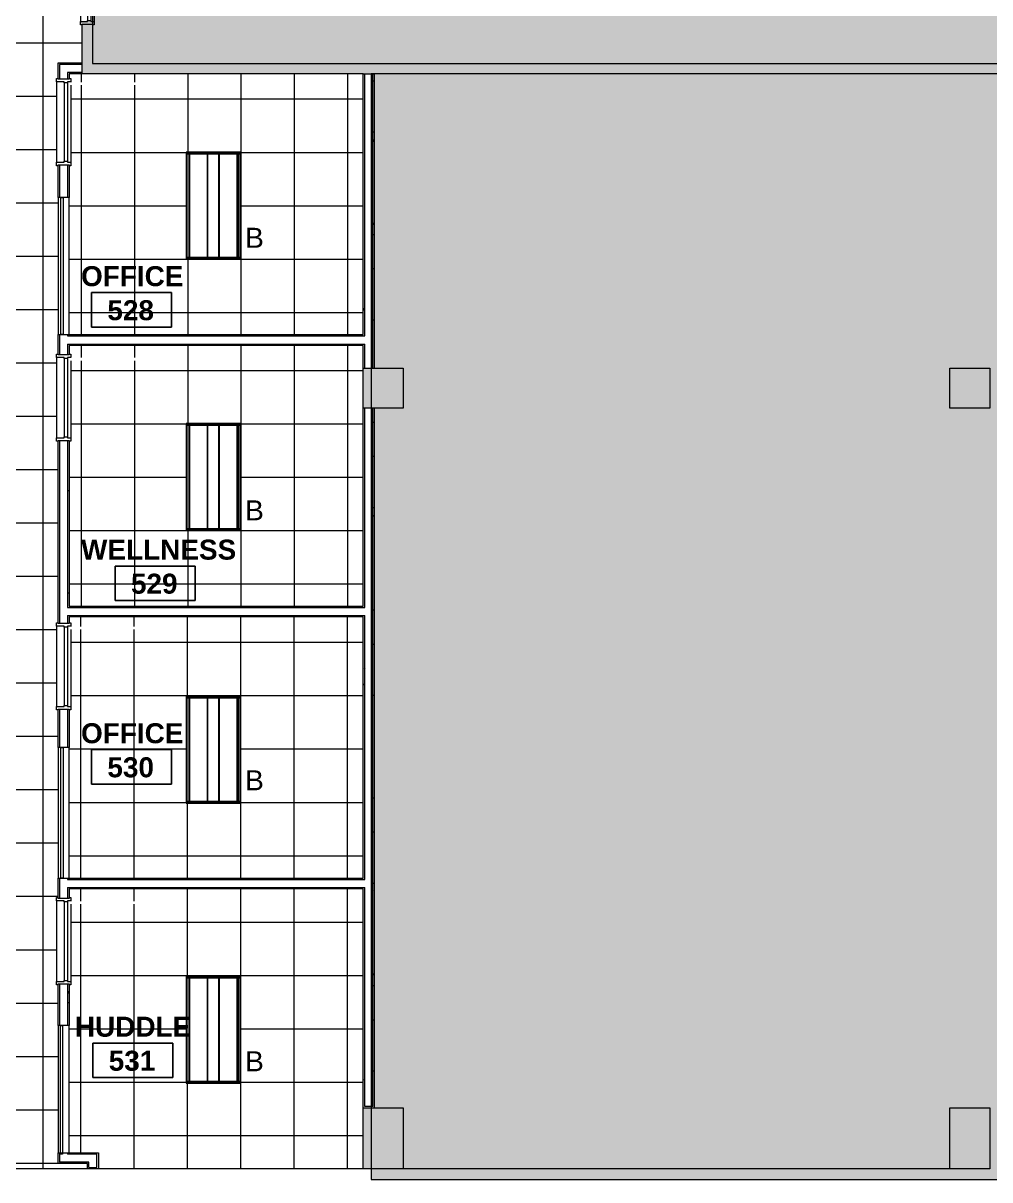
# Model space of a CAD drawing. Header units: inches. Extents: x -1199 to 741, y -709 to 788.
# Drawn here: x -426 to 9, y -356 to 164 of the extents above; entities that cross this region are included whole.
import ezdxf

# ---------------------------------------------------------------- set-up
doc = ezdxf.new("R2010")
doc.units = ezdxf.units.IN
doc.header["$MEASUREMENT"] = 0
for name, color, linetype, lineweight in [('A-AREA-IDEN', 2, 'Continuous', 9), ('A-CLNG', 13, 'Continuous', 13), ('A-CLNG-PATT', 13, 'Continuous', 13), ('A-DETL-GENF', 92, 'Continuous', 9), ('A-DETL-THIN', 151, 'Continuous', 9), ('A-DOOR', 31, 'Continuous', 13), ('A-GLAZ-CURT', 52, 'Continuous', 9), ('A-WALL', 113, 'Continuous', 13), ('A-WALL-PATT', 111, 'Continuous', 13), ('E-LITE-EQPM', 33, 'Continuous', 9), ('E-LITE-EQPM-IDEN', 33, 'Continuous', 9), ('I-WALL', 2, 'Continuous', 9), ('S-COLS', 52, 'Continuous', 13)]:
    doc.layers.add(name, color=color, linetype=linetype, lineweight=lineweight)
doc.styles.add('Arial_1', font='arial.ttf', dxfattribs={"height": 9})
doc.styles.add('Swis721 Lt BT_B', font='', dxfattribs={"height": 9})
doc.styles.get('Swis721 Lt BT_B').set_extended_font_data('Swis721 Lt BT', bold=True)
pattern_1 = [(0, (0, 0), (30.72, 7.68), [1.267, -21.773, 1.267, -21.773, -122.88]), (0, (0, 0), (30.72, 7.68), [-46.08, 1.267, -44.813, 1.267, -21.773, -53.76]), (0, (0, 0), (30.72, 7.68), [-115.2, 1.267, -14.093, 1.267, -37.133]), (120, (11.52, 3.84), (-22.01108, 22.7643), [1.267, -21.773, 1.267, -21.773, -122.88]), (120, (11.52, 3.84), (-22.01108, 22.7643), [-46.08, 1.267, -44.813, 1.267, -21.773, -53.76]), (120, (11.52, 3.84), (-22.01108, 22.7643), [-115.2, 1.267, -14.093, 1.267, -37.133]), (240, (15.36, 19.2), (-8.70892, -30.4443), [1.267, -21.773, 1.267, -21.773, -122.88]), (240, (15.36, 19.2), (-8.70892, -30.4443), [-46.08, 1.267, -44.813, 1.267, -21.773, -53.76]), (240, (15.36, 19.2), (-8.70892, -30.4443), [-115.2, 1.267, -14.093, 1.267, -37.133])]

# ---------------------------------------------------------------- blocks, each defined once
blk = doc.blocks.new('Door - Single - Solid Door 2-7513186-5TH FLOOR RCP')
at = {"layer": 'A-DOOR'}
h = blk.add_hatch(color=50, dxfattribs=at)
h.paths.add_polyline_path([(20.62, -2.22), (20.24, -2.22), (20.24, 2.4), (20.62, 2.4), (20.62, 3.15), (19.12, 3.15), (19.12, 1.65), (18.62, 1.65), (18.62, 0.15), (19.12, 0.15), (19.12, -2.97), (20.62, -2.97)], flags=0)
h.paths.add_polyline_path([(-10.63, 0.15), (-10.63, 1.65), (-11.13, 1.65), (-11.13, 3.15), (-12.63, 3.15), (-12.63, 2.4), (-12.26, 2.4), (-12.26, -2.22), (-12.63, -2.22), (-12.61, -2.97), (-11.13, -2.97), (-11.13, 0.15)], flags=0)
at = {"layer": 'A-DOOR', "color": 8, "lineweight": 20}
for p, q in [((-12.63, 2.4), (-12.63, 3.15)), ((-12.63, 3.15), (-11.13, 3.15)), ((-11.13, 3.15), (-11.13, 1.65)), ((-11.13, 1.65), (-10.63, 1.65)), ((-10.63, 0.15), (-11.13, 0.15)), ((-11.13, 0.15), (-11.13, -2.97)), ((-10.63, 1.65), (-10.63, 0.15)), ((18.62, 0.15), (18.62, 1.65)), ((18.62, 1.65), (19.12, 1.65)), ((19.12, 0.15), (18.62, 0.15)), ((19.12, 1.65), (19.12, 3.15)), ((19.12, 3.15), (20.62, 3.15)), ((19.12, -2.97), (19.12, 0.15)), ((20.62, 3.15), (20.62, 2.4)), ((-12.63, -2.97), (-12.63, -2.22)), ((-11.13, -2.97), (-12.63, -2.97)), ((20.62, -2.97), (19.12, -2.97)), ((20.62, -2.22), (20.62, -2.97))]:
    blk.add_line(p, q, dxfattribs=at)
at = {"layer": 'A-DOOR', "lineweight": 9}
for p, q in [((-11.13, 3.15), (-11.01, 3.15)), ((-10.63, 1.65), (18.62, 1.65)), ((-10.63, 0.15), (18.62, 0.15)), ((-9.06, 3.15), (19.12, 3.15)), ((-11.13, -2.97), (19.12, -2.97))]:
    blk.add_line(p, q, dxfattribs=at)
blk = doc.blocks.new('Concrete-Rectangular-Column - 18 x 27-7059394-5TH FLOOR RCP')
at = {"layer": 'S-COLS', "lineweight": 9}
blk.add_hatch(color=7, dxfattribs=at).paths.add_polyline_path([(9, -13.75), (9, 13.75), (-9, 13.75), (-9, -13.75)], flags=0)
at = {"layer": 'S-COLS', "color": 8, "lineweight": 20}
for p, q in [((-9, 13.75), (9, 13.75)), ((-9, -13.75), (-9, 13.75)), ((9, 13.75), (9, -13.75)), ((9, -13.75), (-9, -13.75))]:
    blk.add_line(p, q, dxfattribs=at)
blk = doc.blocks.new('Concrete-Rectangular-Column - 18 x 18-7059525-5TH FLOOR RCP')
at = {"layer": 'S-COLS', "lineweight": 9}
blk.add_hatch(color=7, dxfattribs=at).paths.add_polyline_path([(9, -9), (9, 9), (-9, 9), (-9, -9), (8.76, -9)], flags=0)
at = {"layer": 'S-COLS', "color": 8, "lineweight": 20}
for p, q in [((-9, 9), (9, 9)), ((-9, -9), (-9, 9)), ((9, 9), (9, -9)), ((9, -9), (-9, -9))]:
    blk.add_line(p, q, dxfattribs=at)
blk = doc.blocks.new('Door - Single - Solid Door-7611582-5TH FLOOR RCP')
at = {"layer": 'A-DOOR', "lineweight": 9}
for p, q in [((-15.63, 2.53), (-15.63, 3.28)), ((-15.63, 3.28), (-14.13, 3.28)), ((-14.13, 3.28), (-14.01, 3.28)), ((-14.13, 3.28), (-14.13, 1.78)), ((-14.13, 1.78), (-13.63, 1.78)), ((-13.63, 0.28), (-14.13, 0.28)), ((-14.13, 0.28), (-14.13, -3.1)), ((-13.63, 1.78), (21.62, 1.78)), ((-13.63, 1.78), (-13.63, 0.28)), ((-13.63, 0.28), (21.62, 0.28)), ((-12.63, 3.28), (22.12, 3.28)), ((21.62, 0.28), (21.62, 1.78)), ((21.62, 1.78), (22.12, 1.78)), ((22.12, 0.28), (21.62, 0.28)), ((22.12, 1.78), (22.12, 3.28)), ((22.12, 3.28), (23.62, 3.28)), ((22.12, -3.1), (22.12, 0.28)), ((23.62, 3.28), (23.62, 2.53)), ((-15.63, -3.1), (-15.63, -2.35)), ((-14.13, -3.1), (-15.63, -3.1)), ((-14.13, -3.1), (22.12, -3.1)), ((23.62, -3.1), (22.12, -3.1)), ((23.62, -2.35), (23.62, -3.1))]:
    blk.add_line(p, q, dxfattribs=at)
blk = doc.blocks.new('System Panel - Glazed-7612122-5TH FLOOR RCP')
at = {"layer": 'A-GLAZ-CURT', "lineweight": 13}
for p, q in [((-28.96875, 0.75), (-28.96875, 1.75)), ((-28.96875, 1.75), (28.96875, 1.75)), ((28.96875, 0.75), (-28.96875, 0.75)), ((28.96875, 1.75), (28.96875, 0.75))]:
    blk.add_line(p, q, dxfattribs=at)
blk = doc.blocks.new('L-Recessed-Axis-Day-Acrylic - 2 x 4-V3-5TH FLOOR RCP')
at = {"layer": 'E-LITE-EQPM'}
for p, q in [((-23.34, 11.7), (-23.7, 11.7)), ((-23.7, 11.64), (-23.7, 11.7)), ((-23.7, 11.7), (-23.7, 11.64)), ((-23.7, -11.64), (-23.7, 11.64)), ((-23.34, 11.64), (-23.34, 11.7)), ((-23.34, 11.7), (-23.34, 11.64)), ((-23.34, 11.64), (-23.34, -11.64)), ((23.34, 11.28), (-23.34, 11.28)), ((-23.34, 11.19), (-23.34, 11.22)), ((-23.34, 10.99), (-23.34, 11.19)), ((-23.34, 10.97), (-23.34, 10.99)), ((-23.34, 10.66), (23.34, 10.66)), ((23.7, 11.7), (23.34, 11.7)), ((23.34, 11.64), (23.34, 11.7)), ((23.34, 11.7), (23.34, 11.64)), ((23.34, -11.64), (23.34, 11.64)), ((23.34, 11.22), (23.34, 11.19)), ((23.34, 11.19), (23.34, 10.99)), ((23.34, 10.99), (23.34, 10.97)), ((23.7, 11.64), (23.7, 11.7)), ((23.7, 11.7), (23.7, 11.64)), ((23.7, 11.64), (23.7, -11.64)), ((-23.34, 2.76), (23.34, 2.76)), ((-23.34, 2.47), (23.34, 2.47)), ((23.34, 2.44), (-23.34, 2.44)), ((-23.34, -2.44), (23.34, -2.44)), ((-23.34, -2.47), (23.34, -2.47)), ((-23.34, -2.76), (23.34, -2.76)), ((-23.7, -11.64), (-23.7, -11.7)), ((-23.7, -11.7), (-23.7, -11.64)), ((-23.7, -11.7), (-23.34, -11.7)), ((-23.34, -10.66), (23.34, -10.66)), ((-23.34, -10.99), (-23.34, -10.97)), ((-23.34, -11.19), (-23.34, -10.99)), ((-23.34, -11.22), (-23.34, -11.19)), ((-23.34, -11.28), (23.34, -11.28)), ((-23.34, -11.64), (-23.34, -11.7)), ((-23.34, -11.7), (-23.34, -11.64)), ((23.34, -10.97), (23.34, -10.99)), ((23.34, -10.99), (23.34, -11.19)), ((23.34, -11.19), (23.34, -11.22)), ((23.34, -11.64), (23.34, -11.7)), ((23.34, -11.7), (23.34, -11.64)), ((23.34, -11.7), (23.7, -11.7)), ((23.7, -11.64), (23.7, -11.7)), ((23.7, -11.7), (23.7, -11.64))]:
    blk.add_line(p, q, dxfattribs=at)
blk = doc.blocks.new('System Panel - Glazed-7612500-5TH FLOOR RCP')
at = {"layer": 'A-GLAZ-CURT', "lineweight": 13}
for p, q in [((-30.84, 0.75), (-30.84, 1.75)), ((-30.84, 1.75), (30.84, 1.75)), ((30.84, 0.75), (-30.84, 0.75)), ((30.84, 1.75), (30.84, 0.75))]:
    blk.add_line(p, q, dxfattribs=at)
blk = doc.blocks.new('Door - Single - Solid Door-7612119-5TH FLOOR RCP')
at = {"layer": 'A-DOOR', "lineweight": 9}
for p, q in [((-15.63, 2.53), (-15.63, 3.28)), ((-15.63, 3.28), (-14.13, 3.28)), ((-14.13, 3.28), (-14.01, 3.28)), ((-14.13, 3.28), (-14.13, 1.78)), ((-14.13, 1.78), (-13.63, 1.78)), ((-13.63, 0.28), (-14.13, 0.28)), ((-14.13, 0.28), (-14.13, -3.1)), ((-13.63, 1.78), (21.62, 1.78)), ((-13.63, 1.78), (-13.63, 0.28)), ((-13.63, 0.28), (21.62, 0.28)), ((-12.63, 3.28), (22.12, 3.28)), ((21.62, 0.28), (21.62, 1.78)), ((21.62, 1.78), (22.12, 1.78)), ((22.12, 0.28), (21.62, 0.28)), ((22.12, 1.78), (22.12, 3.28)), ((22.12, 3.28), (23.62, 3.28)), ((22.12, -3.1), (22.12, 0.28)), ((23.62, 3.28), (23.62, 2.53)), ((-15.63, -3.1), (-15.63, -2.35)), ((-14.13, -3.1), (-15.63, -3.1)), ((-14.13, -3.1), (22.12, -3.1)), ((23.62, -3.1), (22.12, -3.1)), ((23.62, -2.35), (23.62, -3.1))]:
    blk.add_line(p, q, dxfattribs=at)
blk = doc.blocks.new('System Panel - Glazed-7612503-5TH FLOOR RCP')
at = {"layer": 'A-GLAZ-CURT', "lineweight": 13}
for p, q in [((-29.4, 0.75), (-29.4, 1.75)), ((-29.4, 1.75), (29.4, 1.75)), ((29.4, 0.75), (-29.4, 0.75)), ((29.4, 1.75), (29.4, 0.75))]:
    blk.add_line(p, q, dxfattribs=at)
blk = doc.blocks.new('Room Tag - Room Name and Number-3379422-5TH FLOOR RCP')
at = {"layer": 'A-AREA-IDEN'}
for p, q in [((-0.1881, -0.1636), (-0.1881, -0.0018)), ((-0.1881, -0.0018), (0.1869, -0.0018)), ((0.1869, -0.0018), (-0.1881, -0.0018)), ((-0.1881, -0.0018), (-0.1881, -0.1636)), ((0.1869, -0.0018), (0.1869, -0.1636)), ((0.1869, -0.1636), (0.1869, -0.0018)), ((0.1869, -0.1636), (-0.1881, -0.1636)), ((-0.1881, -0.1636), (0.1869, -0.1636))]:
    blk.add_line(p, q, dxfattribs=at)

msp = doc.modelspace()

# ---------------------------------------------------------------- hatches: boundary and pattern name
at = {"layer": 'A-CLNG-PATT'}
h = msp.add_hatch(dxfattribs=at)
h.set_pattern_fill('FP_18', color=256, style=0, pattern_type=2)
h.set_pattern_definition([(0, (-225.102, 59.34), (0, -24), []), (270, (-225.102, 59.34), (-24, -1e-15), [])])
h.paths.add_polyline_path([(-409.34, -351.25), (-397.13, -351.25), (-397.13, -348.88), (-410.34, -348.88), (-410.34, -268.44), (-411.09, -268.44), (-411.09, -229.19), (-410.34, -229.19), (-410.34, -144.81), (-411.09, -144.81), (-411.09, -105.56), (-410.34, -105.56), (-410.34, -23.94), (-411.09, -23.94), (-411.09, 15.31), (-410.34, 15.31), (-410.34, 100.06), (-411.09, 100.06), (-411.09, 139.31), (-410.34, 139.31), (-410.34, 146.25), (-399.5, 146.25), (-399.5, 163.38), (-400.25, 163.39), (-400.25, 196.62), (-399.5, 196.62), (-399.5, 206), (-645.48, 206), (-645.48, 205.25), (-684.73, 205.25), (-684.73, 206), (-692.85, 206), (-692.85, 364.75), (-687.98, 364.75), (-687.98, 338.69), (-634.29, 338.69), (-634.29, 469.38), (-665.14, 469.38), (-692.85, 441.66), (-696.3, 445.11), (-667.16, 474.25), (-555.98, 474.25), (-555.98, 475), (-516.73, 475), (-516.73, 474.25), (-508.48, 474.25), (-508.48, 475), (-469.23, 475), (-469.23, 474.25), (-318.63, 474.25), (-318.63, 475), (-279.38, 475), (-279.38, 474.25), (-273.1, 474.25), (-273.1, 532.22), (-302, 532.22), (-302, 605.63), (-302.75, 605.63), (-302.75, 644.88), (-302, 644.88), (-302, 708.63), (-302.75, 708.63), (-302.75, 747.88), (-302, 747.88), (-302, 759.25), (-726.38, 759.25), (-808.42, 677.21), (-788.97, 657.76), (-801.7, 645.03), (-821.15, 664.48), (-884.62, 601.01), (-765.28, 481.67), (-837.98, 408.97), (-837.45, 408.44), (-865.2, 380.68), (-865.73, 381.21), (-871.92, 375.03), (-871.39, 374.49), (-899.14, 346.74), (-899.67, 347.27), (-968.93, 278.02), (-952.15, 261.24), (-959.09, 254.3), (-958.56, 253.77), (-986.31, 226.02), (-986.84, 226.55), (-996.12, 217.27), (-997.18, 218.33), (-1050.57, 164.94), (-1025.21, 139.58), (-1005.94, 158.85), (-993.21, 146.12), (-1012.48, 126.85), (-821.21, -64.42), (-801.94, -45.15), (-789.21, -57.88), (-808.48, -77.15), (-534.38, -351.25), (-409.58, -351.25)], flags=0)
h.paths.add_polyline_path([(-444.11, -300.66), (-444.11, -252.66), (-441.11, -252.66), (-441.11, -300.66)], flags=0)
h.paths.add_polyline_path([(-501.08, -293.25), (-501.85, -293.08), (-502.55, -292.73), (-503.13, -292.2), (-503.55, -291.55), (-503.8, -290.8), (-503.84, -290.02), (-503.67, -289.26), (-503.32, -288.56), (-502.8, -287.98), (-502.14, -287.55), (-501.39, -287.31), (-500.61, -287.27), (-499.85, -287.43), (-499.15, -287.78), (-498.57, -288.31), (-498.14, -288.96), (-497.9, -289.71), (-497.86, -290.49), (-498.02, -291.26), (-498.37, -291.96), (-498.9, -292.54), (-499.56, -292.96), (-500.3, -293.21)], flags=0)
h.paths.add_polyline_path([(-573.08, -269.25), (-573.85, -269.08), (-574.55, -268.73), (-575.13, -268.2), (-575.55, -267.55), (-575.8, -266.8), (-575.84, -266.02), (-575.67, -265.26), (-575.32, -264.56), (-574.8, -263.98), (-574.14, -263.55), (-573.39, -263.31), (-572.61, -263.27), (-571.85, -263.43), (-571.15, -263.78), (-570.57, -264.31), (-570.14, -264.96), (-569.9, -265.71), (-569.86, -266.49), (-570.02, -267.26), (-570.37, -267.96), (-570.9, -268.54), (-571.56, -268.96), (-572.3, -269.21)], flags=0)
h.paths.add_polyline_path([(-638.72, -224.76), (-639.96, -223.52), (-571.37, -154.93), (-570.13, -156.17), (-627.28, -213.32)], flags=0)
h.paths.add_polyline_path([(-501.08, -197.25), (-501.85, -197.08), (-502.55, -196.73), (-503.13, -196.2), (-503.55, -195.55), (-503.8, -194.8), (-503.84, -194.02), (-503.67, -193.26), (-503.32, -192.56), (-502.8, -191.98), (-502.14, -191.55), (-501.39, -191.31), (-500.61, -191.27), (-499.85, -191.43), (-499.15, -191.78), (-498.57, -192.31), (-498.14, -192.96), (-497.9, -193.71), (-497.86, -194.49), (-498.02, -195.26), (-498.37, -195.96), (-498.9, -196.54), (-499.56, -196.96), (-500.3, -197.21)], flags=0)
h.paths.add_polyline_path([(-441.11, -180.66), (-444.11, -180.66), (-444.11, -132.66), (-441.11, -132.66), (-441.11, -133.96)], flags=0)
h.paths.add_polyline_path([(-569.71, -155.75), (-570.95, -154.51), (-502.36, -85.92), (-501.12, -87.16), (-562.17, -148.2)], flags=0)
h.paths.add_polyline_path([(-669.08, -149.25), (-669.85, -149.08), (-670.55, -148.73), (-671.13, -148.2), (-671.55, -147.55), (-671.8, -146.8), (-671.84, -146.02), (-671.67, -145.26), (-671.32, -144.56), (-670.8, -143.98), (-670.14, -143.55), (-669.39, -143.31), (-668.61, -143.27), (-667.85, -143.43), (-667.15, -143.78), (-666.57, -144.31), (-666.14, -144.96), (-665.9, -145.71), (-665.88, -146.59), (-666.02, -147.26), (-666.37, -147.96), (-666.9, -148.54), (-667.56, -148.96), (-668.3, -149.21)], flags=0)
h.paths.add_polyline_path([(-744.8, -118.68), (-746.04, -117.44), (-677.45, -48.85), (-676.21, -50.09), (-727.67, -101.54)], flags=0)
h.paths.add_polyline_path([(-597.08, -77.25), (-597.85, -77.08), (-598.55, -76.73), (-599.13, -76.2), (-599.55, -75.55), (-599.8, -74.8), (-599.84, -74.02), (-599.67, -73.26), (-599.32, -72.56), (-598.8, -71.98), (-598.14, -71.55), (-597.39, -71.31), (-596.61, -71.27), (-595.85, -71.43), (-595.15, -71.78), (-594.57, -72.31), (-594.11, -73.05), (-593.9, -73.71), (-593.86, -74.49), (-594.02, -75.26), (-594.37, -75.96), (-594.9, -76.54), (-595.56, -76.96), (-596.3, -77.21)], flags=0)
h.paths.add_polyline_path([(-444.11, -60.66), (-444.11, -12.66), (-441.11, -12.66), (-441.11, -60.66)], flags=0)
h.paths.add_polyline_path([(-675.79, -49.67), (-677.03, -48.43), (-608.44, 20.16), (-607.2, 18.92), (-671.13, -45.01)], flags=0)
h.paths.add_polyline_path([(-765.08, -29.25), (-765.85, -29.08), (-766.55, -28.73), (-767.13, -28.2), (-767.55, -27.55), (-767.8, -26.8), (-767.84, -26.02), (-767.67, -25.26), (-767.32, -24.56), (-766.8, -23.98), (-766.14, -23.55), (-765.39, -23.31), (-764.61, -23.27), (-763.85, -23.43), (-763.15, -23.78), (-762.57, -24.31), (-762.14, -24.96), (-761.9, -25.71), (-761.86, -26.49), (-762.02, -27.26), (-762.37, -27.96), (-762.9, -28.54), (-763.56, -28.96), (-764.3, -29.21)], flags=0)
h.paths.add_polyline_path([(-851.46, -12.01), (-852.7, -10.78), (-784.11, 57.81), (-782.87, 56.58), (-845.94, -6.49)], flags=0)
h.paths.add_polyline_path([(-472.12, -9.47), (-550.99, -9.47), (-550.99, 27.52), (-471.5, 27.52), (-471.5, -9.47)], flags=0)
h.paths.add_polyline_path([(-693.08, 42.75), (-693.85, 42.92), (-694.55, 43.27), (-695.13, 43.8), (-695.55, 44.45), (-695.8, 45.2), (-695.84, 45.98), (-695.67, 46.74), (-695.32, 47.44), (-694.8, 48.02), (-694.14, 48.45), (-693.32, 48.7), (-692.61, 48.73), (-691.85, 48.57), (-691.15, 48.22), (-690.57, 47.69), (-690.14, 47.04), (-689.9, 46.29), (-689.86, 45.51), (-690.02, 44.74), (-690.37, 44.04), (-690.9, 43.46), (-691.56, 43.04), (-692.3, 42.79)], flags=0)
h.paths.add_polyline_path([(-512.12, 46.27), (-512.12, 95.27), (-510.37, 95.27), (-510.37, 46.27)], flags=0)
h.paths.add_polyline_path([(-782.45, 57), (-783.69, 58.23), (-715.1, 126.82), (-713.86, 125.59), (-777.45, 62)], flags=0)
h.paths.add_polyline_path([(-444.11, 59.34), (-444.11, 107.34), (-441.11, 107.34), (-441.11, 59.34)], flags=0)
h.paths.add_polyline_path([(-861.08, 66.75), (-861.85, 66.92), (-862.55, 67.27), (-863.13, 67.8), (-863.55, 68.45), (-863.8, 69.2), (-863.84, 69.98), (-863.67, 70.74), (-863.32, 71.44), (-862.8, 72.02), (-862.14, 72.45), (-861.39, 72.69), (-860.61, 72.73), (-859.85, 72.57), (-859.15, 72.22), (-858.57, 71.69), (-858.14, 71.04), (-857.9, 70.29), (-857.86, 69.51), (-858.02, 68.74), (-858.37, 68.04), (-858.9, 67.46), (-859.56, 67.04), (-860.3, 66.79)], flags=0)
h.paths.add_polyline_path([(-957.53, 94.05), (-958.77, 95.29), (-890.18, 163.88), (-888.94, 162.64), (-953.07, 98.51)], flags=0)
h.paths.add_polyline_path([(-546.74, 111.52), (-550.99, 111.52), (-550.99, 141.27), (-546.12, 141.27), (-546.12, 116.39), (-476.37, 116.39), (-476.37, 141.27), (-471.5, 141.27), (-471.5, 111.52), (-529.62, 111.52)], flags=0)
h.paths.add_polyline_path([(-621.08, 114.75), (-621.85, 114.92), (-622.55, 115.27), (-623.13, 115.8), (-623.55, 116.45), (-623.8, 117.2), (-623.84, 117.98), (-623.67, 118.74), (-623.32, 119.44), (-622.8, 120.02), (-622.14, 120.45), (-621.39, 120.69), (-620.61, 120.73), (-619.85, 120.57), (-619.15, 120.22), (-618.57, 119.69), (-618.14, 119.04), (-617.9, 118.29), (-617.86, 117.51), (-618.02, 116.74), (-618.37, 116.04), (-618.9, 115.46), (-619.56, 115.04), (-620.3, 114.79)], flags=0)
h.paths.add_polyline_path([(-789.08, 138.75), (-789.85, 138.92), (-790.55, 139.27), (-791.13, 139.8), (-791.55, 140.45), (-791.8, 141.2), (-791.84, 141.98), (-791.67, 142.74), (-791.32, 143.44), (-790.8, 144.02), (-790.14, 144.45), (-789.39, 144.69), (-788.61, 144.73), (-787.85, 144.57), (-787.15, 144.22), (-786.57, 143.69), (-786.14, 143.04), (-785.9, 142.29), (-785.86, 141.51), (-786.02, 140.74), (-786.37, 140.04), (-786.9, 139.46), (-787.56, 139.04), (-788.3, 138.79)], flags=0)
h.paths.add_polyline_path([(-888.52, 163.06), (-889.75, 164.3), (-821.17, 232.89), (-819.93, 231.65), (-882.3, 169.28)], flags=0)
h.paths.add_polyline_path([(-632.27, 176.45), (-657.1, 176.45), (-657.1, 179.45), (-609.1, 179.45), (-609.1, 176.45), (-618.14, 176.45)], flags=0)
h.paths.add_polyline_path([(-479.64, 176.45), (-513.1, 176.45), (-513.1, 179.45), (-465.1, 179.45), (-465.1, 176.45)], flags=0)
h.paths.add_polyline_path([(-717.08, 186.75), (-717.85, 186.92), (-718.55, 187.27), (-719.13, 187.8), (-719.55, 188.45), (-719.8, 189.2), (-719.84, 189.98), (-719.67, 190.74), (-719.32, 191.44), (-718.8, 192.02), (-718.14, 192.45), (-717.39, 192.69), (-716.61, 192.73), (-715.85, 192.57), (-715.15, 192.22), (-714.57, 191.69), (-714.14, 191.04), (-713.9, 190.29), (-713.86, 189.51), (-714.02, 188.74), (-714.37, 188.04), (-714.9, 187.46), (-715.56, 187.04), (-716.3, 186.79)], flags=0)
h.paths.add_polyline_path([(-981.08, 186.75), (-981.85, 186.92), (-982.55, 187.27), (-983.13, 187.8), (-983.55, 188.45), (-983.8, 189.2), (-983.84, 189.98), (-983.67, 190.74), (-983.3, 191.46), (-982.8, 192.02), (-982.14, 192.45), (-981.39, 192.69), (-980.61, 192.73), (-979.85, 192.57), (-979.15, 192.22), (-978.57, 191.69), (-978.14, 191.04), (-977.9, 190.29), (-977.86, 189.51), (-978.02, 188.74), (-978.37, 188.04), (-978.9, 187.46), (-979.56, 187.04), (-980.3, 186.79)], flags=0)
h.paths.add_polyline_path([(-933.08, 234.75), (-933.85, 234.92), (-934.55, 235.27), (-935.13, 235.8), (-935.55, 236.45), (-935.8, 237.2), (-935.84, 237.98), (-935.66, 238.77), (-935.32, 239.44), (-934.8, 240.02), (-934.14, 240.45), (-933.39, 240.69), (-932.61, 240.73), (-931.85, 240.57), (-931.15, 240.22), (-930.57, 239.69), (-930.14, 239.04), (-929.9, 238.29), (-929.89, 237.37), (-930.02, 236.74), (-930.37, 236.04), (-930.9, 235.46), (-931.56, 235.04), (-932.3, 234.79)], flags=0)
h.paths.add_polyline_path([(-789.08, 258.75), (-789.85, 258.92), (-790.55, 259.27), (-791.13, 259.8), (-791.55, 260.45), (-791.8, 261.2), (-791.84, 261.98), (-791.67, 262.74), (-791.32, 263.44), (-790.77, 264.04), (-790.14, 264.45), (-789.39, 264.69), (-788.61, 264.73), (-787.85, 264.57), (-787.15, 264.22), (-786.57, 263.69), (-786.14, 263.04), (-785.9, 262.29), (-785.86, 261.51), (-786.02, 260.74), (-786.37, 260.04), (-786.9, 259.46), (-787.56, 259.04), (-788.3, 258.79), (-788.61, 258.78)], flags=0)
h.paths.add_polyline_path([(-885.08, 306.75), (-885.85, 306.92), (-886.55, 307.27), (-887.13, 307.8), (-887.55, 308.45), (-887.8, 309.2), (-887.84, 309.98), (-887.67, 310.74), (-887.32, 311.44), (-886.8, 312.02), (-886.14, 312.45), (-885.39, 312.69), (-884.61, 312.73), (-883.85, 312.57), (-883.15, 312.22), (-882.57, 311.69), (-882.14, 311.04), (-881.9, 310.29), (-881.86, 309.51), (-882.02, 308.74), (-882.37, 308.04), (-882.9, 307.46), (-883.56, 307.04), (-884.3, 306.79)], flags=0)
h.paths.add_polyline_path([(-801.79, 327), (-813, 327), (-813, 345), (-795, 345), (-795, 327)], flags=0)
h.paths.add_polyline_path([(-740.91, 330.92), (-741.68, 331.09), (-742.38, 331.44), (-742.96, 331.97), (-743.38, 332.62), (-743.63, 333.53), (-743.67, 334.15), (-743.5, 334.92), (-743.15, 335.61), (-742.62, 336.2), (-741.97, 336.62), (-741.22, 336.86), (-740.44, 336.91), (-739.67, 336.74), (-738.98, 336.39), (-738.39, 335.86), (-737.97, 335.21), (-737.73, 334.46), (-737.69, 333.68), (-737.85, 332.91), (-738.2, 332.22), (-738.73, 331.63), (-739.38, 331.21), (-740.13, 330.96)], flags=0)
h.paths.add_polyline_path([(-668.91, 378.92), (-669.68, 379.09), (-670.42, 379.49), (-670.96, 379.97), (-671.38, 380.62), (-671.63, 381.37), (-671.67, 382.15), (-671.5, 382.92), (-671.15, 383.61), (-670.62, 384.2), (-669.97, 384.62), (-669.22, 384.86), (-668.44, 384.91), (-667.67, 384.74), (-666.98, 384.39), (-666.39, 383.86), (-665.97, 383.21), (-665.73, 382.46), (-665.69, 381.68), (-665.85, 380.91), (-666.2, 380.22), (-666.73, 379.63), (-667.38, 379.21), (-668.13, 378.96)], flags=0)
h.paths.add_polyline_path([(-812.91, 378.92), (-813.68, 379.09), (-814.38, 379.44), (-814.96, 379.97), (-815.42, 380.73), (-815.63, 381.37), (-815.67, 382.15), (-815.5, 382.92), (-815.15, 383.61), (-814.62, 384.2), (-813.97, 384.62), (-813.22, 384.86), (-812.44, 384.91), (-811.67, 384.74), (-810.98, 384.39), (-810.39, 383.86), (-809.97, 383.21), (-809.73, 382.46), (-809.69, 381.68), (-809.85, 380.91), (-810.2, 380.22), (-810.73, 379.63), (-811.38, 379.21), (-812.13, 378.96)], flags=0)
h.paths.add_polyline_path([(-668.91, 426.92), (-669.68, 427.09), (-670.42, 427.49), (-670.96, 427.97), (-671.38, 428.62), (-671.63, 429.37), (-671.67, 430.15), (-671.5, 430.92), (-671.15, 431.61), (-670.62, 432.2), (-669.97, 432.62), (-669.22, 432.86), (-668.44, 432.91), (-667.67, 432.74), (-666.98, 432.39), (-666.39, 431.86), (-665.97, 431.21), (-665.73, 430.46), (-665.69, 429.68), (-665.85, 428.91), (-666.2, 428.22), (-666.73, 427.63), (-667.38, 427.21), (-668.13, 426.96)], flags=0)
h.paths.add_polyline_path([(-740.91, 450.92), (-741.68, 451.09), (-742.38, 451.44), (-742.96, 451.97), (-743.38, 452.62), (-743.63, 453.37), (-743.67, 454.15), (-743.5, 454.92), (-743.15, 455.61), (-742.62, 456.2), (-741.97, 456.62), (-741.22, 456.86), (-740.44, 456.91), (-739.67, 456.74), (-738.98, 456.39), (-738.39, 455.86), (-737.97, 455.21), (-737.73, 454.46), (-737.69, 453.68), (-737.85, 452.91), (-738.2, 452.22), (-738.73, 451.63), (-739.38, 451.21), (-740.13, 450.96), (-740.44, 450.95)], flags=0)
h.paths.add_polyline_path([(-657.1, 501.45), (-657.1, 504.45), (-609.1, 504.45), (-609.1, 501.45), (-634.29, 501.45)], flags=0)
h.paths.add_polyline_path([(-479.64, 501.45), (-513.1, 501.45), (-513.1, 504.45), (-465.1, 504.45), (-465.1, 501.45)], flags=0)
h.paths.add_polyline_path([(-321.1, 501.45), (-369.1, 501.45), (-369.1, 504.45), (-321.1, 504.45)], flags=0)
h.paths.add_polyline_path([(-783.75, 512.42), (-852.34, 581.01), (-851.1, 582.25), (-782.51, 513.66)], flags=0)
h.paths.add_polyline_path([(-604.48, 549.38), (-604.48, 646.38), (-602.73, 646.38), (-602.73, 549.38)], flags=0)
h.paths.add_polyline_path([(-429.48, 549.38), (-429.48, 646.38), (-427.73, 646.38), (-427.73, 549.38)], flags=0)
h.paths.add_polyline_path([(-764.91, 570.92), (-765.68, 571.09), (-766.38, 571.44), (-766.96, 571.97), (-767.38, 572.62), (-767.63, 573.37), (-767.67, 574.15), (-767.44, 575.04), (-767.15, 575.61), (-766.62, 576.2), (-765.97, 576.62), (-765.22, 576.86), (-764.44, 576.91), (-763.67, 576.74), (-762.98, 576.39), (-762.39, 575.86), (-761.97, 575.21), (-761.73, 574.46), (-761.7, 573.59), (-761.85, 572.91), (-762.2, 572.22), (-762.73, 571.63), (-763.38, 571.21), (-764.13, 570.96)], flags=0)
h.paths.add_polyline_path([(-692.91, 570.92), (-693.68, 571.09), (-694.38, 571.44), (-694.96, 571.97), (-695.38, 572.62), (-695.63, 573.37), (-695.67, 574.15), (-695.5, 574.92), (-695.15, 575.61), (-694.62, 576.2), (-693.97, 576.62), (-693.22, 576.86), (-692.44, 576.91), (-691.67, 576.74), (-690.98, 576.39), (-690.39, 575.86), (-689.97, 575.21), (-689.73, 574.46), (-689.7, 573.59), (-689.85, 572.91), (-690.2, 572.22), (-690.73, 571.63), (-691.38, 571.21), (-692.13, 570.96)], flags=0)
h.paths.add_polyline_path([(-524.91, 570.92), (-525.68, 571.09), (-526.38, 571.44), (-526.96, 571.97), (-527.38, 572.62), (-527.63, 573.37), (-527.67, 574.15), (-527.5, 574.92), (-527.15, 575.61), (-526.62, 576.2), (-525.97, 576.62), (-525.22, 576.86), (-524.44, 576.91), (-523.67, 576.74), (-522.98, 576.39), (-522.39, 575.86), (-521.97, 575.21), (-521.73, 574.46), (-521.7, 573.59), (-521.85, 572.91), (-522.2, 572.22), (-522.73, 571.63), (-523.38, 571.21), (-524.13, 570.96)], flags=0)
h.paths.add_polyline_path([(-332.91, 570.92), (-333.68, 571.09), (-334.38, 571.44), (-334.96, 571.97), (-335.38, 572.62), (-335.63, 573.37), (-335.67, 574.15), (-335.5, 574.92), (-335.15, 575.61), (-334.62, 576.2), (-333.97, 576.62), (-333.22, 576.86), (-332.44, 576.91), (-331.67, 576.74), (-330.98, 576.39), (-330.39, 575.86), (-329.97, 575.21), (-329.73, 574.46), (-329.7, 573.59), (-329.85, 572.91), (-330.2, 572.22), (-330.73, 571.63), (-331.38, 571.21), (-332.13, 570.96)], flags=0)
h.paths.add_polyline_path([(-764.91, 642.92), (-765.68, 643.09), (-766.38, 643.44), (-766.96, 643.97), (-767.38, 644.62), (-767.63, 645.37), (-767.67, 646.15), (-767.5, 646.92), (-767.15, 647.61), (-766.62, 648.2), (-765.97, 648.62), (-765.22, 648.86), (-764.44, 648.91), (-763.67, 648.74), (-762.98, 648.39), (-762.39, 647.86), (-761.97, 647.21), (-761.73, 646.46), (-761.69, 645.68), (-761.85, 644.91), (-762.2, 644.22), (-762.73, 643.63), (-763.38, 643.21), (-764.13, 642.96), (-764.44, 642.95)], flags=0)
h.paths.add_polyline_path([(-692.91, 642.92), (-693.68, 643.09), (-694.38, 643.44), (-694.96, 643.97), (-695.38, 644.62), (-695.63, 645.37), (-695.67, 646.15), (-695.5, 646.92), (-695.15, 647.61), (-694.62, 648.2), (-693.97, 648.62), (-693.22, 648.86), (-692.44, 648.91), (-691.67, 648.74), (-690.98, 648.39), (-690.39, 647.86), (-689.97, 647.21), (-689.73, 646.46), (-689.69, 645.68), (-689.85, 644.91), (-690.2, 644.22), (-690.73, 643.63), (-691.38, 643.21), (-692.13, 642.96), (-692.44, 642.95)], flags=0)
h.paths.add_polyline_path([(-524.91, 642.92), (-525.68, 643.09), (-526.38, 643.44), (-526.96, 643.97), (-527.38, 644.62), (-527.63, 645.37), (-527.67, 646.15), (-527.5, 646.92), (-527.15, 647.61), (-526.62, 648.2), (-525.97, 648.62), (-525.22, 648.86), (-524.44, 648.91), (-523.67, 648.74), (-522.98, 648.39), (-522.39, 647.86), (-521.97, 647.21), (-521.73, 646.46), (-521.69, 645.68), (-521.85, 644.91), (-522.2, 644.22), (-522.73, 643.63), (-523.38, 643.21), (-524.13, 642.96), (-524.44, 642.95)], flags=0)
h.paths.add_polyline_path([(-332.91, 642.92), (-333.68, 643.09), (-334.38, 643.44), (-334.96, 643.97), (-335.38, 644.62), (-335.63, 645.37), (-335.67, 646.15), (-335.5, 646.92), (-335.15, 647.61), (-334.62, 648.2), (-333.97, 648.62), (-333.22, 648.86), (-332.44, 648.91), (-331.67, 648.74), (-330.98, 648.39), (-330.39, 647.86), (-329.97, 647.21), (-329.73, 646.46), (-329.69, 645.68), (-329.85, 644.91), (-330.2, 644.22), (-330.73, 643.63), (-331.38, 643.21), (-332.13, 642.96)], flags=0)
h.paths.add_polyline_path([(-604.48, 647.38), (-604.48, 744.38), (-602.73, 744.38), (-602.73, 647.38)], flags=0)
h.paths.add_polyline_path([(-429.48, 647.38), (-429.48, 744.38), (-427.73, 744.38), (-427.73, 647.38)], flags=0)
h.paths.add_polyline_path([(-524.44, 663), (-537, 663), (-537, 681), (-519, 681), (-519, 663), (-524.37, 663)], flags=0)
h.paths.add_polyline_path([(-692.91, 714.92), (-693.68, 715.09), (-694.38, 715.44), (-694.96, 715.97), (-695.38, 716.62), (-695.63, 717.37), (-695.67, 718.15), (-695.5, 718.92), (-695.15, 719.61), (-694.62, 720.2), (-693.97, 720.62), (-693.22, 720.86), (-692.44, 720.91), (-691.67, 720.74), (-690.98, 720.39), (-690.39, 719.86), (-689.97, 719.21), (-689.73, 718.46), (-689.69, 717.68), (-689.85, 716.91), (-690.2, 716.22), (-690.73, 715.63), (-691.38, 715.21), (-692.13, 714.96)], flags=0)
h.paths.add_polyline_path([(-524.91, 714.92), (-525.68, 715.09), (-526.38, 715.44), (-526.96, 715.97), (-527.38, 716.62), (-527.63, 717.37), (-527.67, 718.15), (-527.5, 718.92), (-527.15, 719.61), (-526.62, 720.2), (-525.97, 720.62), (-525.22, 720.86), (-524.44, 720.91), (-523.67, 720.74), (-522.98, 720.39), (-522.39, 719.86), (-521.97, 719.21), (-521.73, 718.46), (-521.69, 717.68), (-521.85, 716.91), (-522.2, 716.22), (-522.73, 715.63), (-523.38, 715.21), (-524.13, 714.96), (-524.44, 714.95)], flags=0)
h.paths.add_polyline_path([(-332.91, 714.92), (-333.68, 715.09), (-334.38, 715.44), (-334.96, 715.97), (-335.38, 716.62), (-335.63, 717.37), (-335.67, 718.15), (-335.5, 718.92), (-335.15, 719.61), (-334.62, 720.2), (-333.97, 720.62), (-333.22, 720.86), (-332.44, 720.91), (-331.67, 720.74), (-330.98, 720.39), (-330.39, 719.86), (-329.97, 719.21), (-329.73, 718.46), (-329.69, 717.68), (-329.85, 716.91), (-330.2, 716.22), (-330.73, 715.63), (-331.38, 715.21), (-332.13, 714.96), (-332.44, 714.95)], flags=0)
h = msp.add_hatch(dxfattribs=at)
h.set_pattern_fill('FP_2', color=256, style=0, pattern_type=2)
h.set_pattern_definition([(0, (-351.92, 82.04), (0, -24), []), (270, (-351.92, 82.04), (-24, -1e-15), [])])
h.paths.add_polyline_path([(-357.54, 24.08), (-273, 24.08), (-273, 141.38), (-405.46, 141.38), (-405.46, 139.31), (-404.71, 139.31), (-404.71, 137.69), (-368.71, 137.69), (-368.71, 136.31), (-404.71, 136.31), (-404.71, 100.06), (-405.46, 100.06), (-405.46, 24.08)], flags=0)
h.paths.add_polyline_path([(-349.91, 57.93), (-352.69, 57.93), (-352.69, 106.14), (-328.48, 106.1), (-328.48, 57.93), (-342.28, 57.93)], flags=0)
h = msp.add_hatch(dxfattribs=at)
h.set_pattern_fill('FP_3', color=256, style=0, pattern_type=2)
h.set_pattern_definition([(180, (-351.92, -40.117), (3e-15, 24), []), (90, (-351.92, -40.117), (24, -1e-15), [])])
h.paths.add_polyline_path([(-357.54, -98.06), (-273, -98.06), (-273, 19.2), (-405.46, 19.2), (-405.46, 15.31), (-404.71, 15.31), (-404.71, 13.69), (-368.71, 13.69), (-368.71, 12.31), (-404.71, 12.31), (-404.71, -23.94), (-405.46, -23.94), (-405.46, -98.06)], flags=0)
h.paths.add_polyline_path([(-352.69, -64.07), (-352.69, -15.86), (-328.48, -15.86), (-328.48, -64.07), (-349.91, -64.07)], flags=0)
h = msp.add_hatch(dxfattribs=at)
h.set_pattern_fill('FP_4', color=256, style=0, pattern_type=2)
h.set_pattern_definition([(0, (-352.17, -162.375), (0, -24), []), (270, (-352.17, -162.375), (-24, -1e-15), [])])
h.paths.add_polyline_path([(-327.02, -220.44), (-273, -220.44), (-273, -102.94), (-405.46, -102.94), (-405.46, -105.56), (-404.71, -105.56), (-404.71, -107.19), (-368.71, -107.19), (-368.71, -108.56), (-404.71, -108.56), (-404.71, -144.81), (-405.46, -144.81), (-405.46, -220.44), (-357.54, -220.44)], flags=0)
h.paths.add_polyline_path([(-352.69, -186.74), (-352.69, -138.53), (-328.48, -138.53), (-328.48, -186.74), (-349.91, -186.74)], flags=0)
h = msp.add_hatch(dxfattribs=at)
h.set_pattern_fill('FP_17', color=256, style=0, pattern_type=2)
h.set_pattern_definition([(0, (-352.17, -288.28), (0, -24), []), (270, (-352.17, -288.28), (-24, -1e-15), [])])
h.paths.add_polyline_path([(-328.48, -351.25), (-273, -351.25), (-273, -225.31), (-405.46, -225.31), (-405.46, -229.19), (-404.71, -229.19), (-404.71, -230.81), (-368.71, -230.81), (-368.71, -232.19), (-404.71, -232.19), (-404.71, -268.44), (-405.46, -268.44), (-405.46, -344), (-392.25, -344), (-392.25, -351.25), (-357.54, -351.25)], flags=0)
h.paths.add_polyline_path([(-342.28, -312.74), (-352.69, -312.74), (-352.69, -264.53), (-328.48, -264.53), (-328.48, -312.74), (-334.65, -312.74)], flags=0)
at = {"layer": 'A-DETL-GENF'}
h = msp.add_hatch(color=9, dxfattribs=at)
h.paths.add_polyline_path([(393.17, -436.06), (466.53, -362.69), (448, -344.16), (448, -156), (702, -156), (702, 130), (741.36, 130), (741.36, 190), (642, 190), (642, -84), (462, -84), (462, 168), (504.38, 168), (394.86, 275.29), (308.79, 189.21), (330, 168), (330, -84), (150, -84), (150, 206), (-394.88, 206), (-394.88, 196.62), (-394.13, 196.62), (-394.13, 195.12), (-394.88, 195.12), (-394.88, 164.87), (-394.13, 164.87), (-394.13, 163.38), (-394.88, 163.38), (-394.88, 146), (90, 146), (90, -111.69), (90.75, -111.69), (90.75, -113.19), (90, -113.19), (90, -149.44), (90.75, -149.44), (90.75, -150.94), (90, -150.94), (90, -156), (235.5, -156), (235.5, -155.13), (263.5, -155.13), (263.5, -156), (344, -156), (344, -337), (319.06, -361.94), (391.5, -434.39)], flags=0)
h.paths.add_polyline_path([(305.52, 168), (323.46, 168), (305.52, 185.94), (287.57, 168)], flags=0)
h = msp.add_hatch(color=9, dxfattribs=at)
h.paths.add_polyline_path([(-227.54, -356), (47, -356), (47, -351.25), (150, -351.25), (150, -160.63), (85, -160.63), (85, -150.94), (84.63, -150.94), (84.63, -149.44), (85, -149.44), (85, -113.19), (84.63, -113.19), (84.63, -111.69), (85, -111.69), (85, 141.38), (-269.5, 141.36), (-269.5, 9), (-255, 9), (-255, -9), (-269.5, -9), (-269.5, -323.75), (-255, -323.75), (-255, -351.25), (-269.5, -351.25), (-269.5, -356), (-235.44, -356)], flags=0)
h.paths.add_polyline_path([(-9, -351.25), (-9, -323.75), (9, -323.75), (9, -351.25)], flags=0)
h.paths.add_polyline_path([(8.76, -9), (-9, -9), (-9, 9), (9, 9), (9, -9)], flags=0)
at = {"layer": 'A-WALL-PATT', "lineweight": 9}
h = msp.add_hatch(color=7, dxfattribs=at)
h.paths.add_polyline_path([(-399.5, 146), (-394.88, 146), (-394.88, 163.75), (-399.5, 163.75), (-399.5, 146.17)], flags=0)
h.paths.add_polyline_path([(-395.1, 196.25), (-394.88, 196.25), (-394.88, 206), (-399.5, 206), (-399.5, 196.25)], flags=0)
h = msp.add_hatch(dxfattribs=at)
h.set_pattern_fill('FP_1', color=256, style=0, pattern_type=2)
h.set_pattern_definition(pattern_1)
h.paths.add_polyline_path([(-399.5, 145.63), (-399.5, 146.25), (-410.34, 146.25), (-410.34, 145.63), (-406.09, 145.63)], flags=0)
msp.add_hatch(color=7, dxfattribs=at).paths.add_polyline_path([(-296.49, 141.38), (85.38, 141.38), (85.38, 146), (-399.5, 146), (-399.5, 141.38), (-328.48, 141.38)], flags=0)
h = msp.add_hatch(dxfattribs=at)
h.set_pattern_fill('FP_1', color=256, style=0, pattern_type=2)
h.set_pattern_definition(pattern_1)
h.paths.add_polyline_path([(-405.46, -286.75), (-405.46, -268.06), (-406.09, -268.06), (-406.09, -286.75)], flags=0)
h.paths.add_polyline_path([(-405.46, -229.56), (-405.46, -224.69), (-406.09, -224.69), (-406.09, -229.56)], flags=0)
h.paths.add_polyline_path([(-405.46, -221.06), (-405.46, -220.44), (-406.09, -220.44), (-406.09, -221.06)], flags=0)
h.paths.add_polyline_path([(-406.09, -161.63), (-405.46, -161.63), (-405.46, -144.44), (-406.09, -144.44)], flags=0)
h.paths.add_polyline_path([(-405.94, -105.94), (-405.46, -105.94), (-405.46, -102.31), (-406.09, -102.31), (-406.09, -105.94), (-405.96, -105.94)], flags=0)
h.paths.add_polyline_path([(-405.86, -98.69), (-405.46, -98.69), (-405.46, -23.56), (-406.09, -23.56), (-406.09, -98.69), (-405.96, -98.69)], flags=0)
h.paths.add_polyline_path([(-406.09, 14.94), (-405.46, 14.94), (-405.46, 19.83), (-406.09, 19.83), (-406.09, 17.66)], flags=0)
h.paths.add_polyline_path([(-406.09, 23.45), (-405.46, 23.45), (-405.46, 24.08), (-406.09, 24.08), (-406.09, 23.47)], flags=0)
h.paths.add_polyline_path([(-406.09, 85.76), (-405.46, 85.76), (-405.46, 100.44), (-406.09, 100.44)], flags=0)
h.paths.add_polyline_path([(-406.09, 138.94), (-405.46, 138.94), (-405.46, 141.38), (-406.09, 141.38), (-406.09, 141.31)], flags=0)
h = msp.add_hatch(dxfattribs=at)
h.set_pattern_fill('FP_1', color=256, style=0, pattern_type=2)
h.set_pattern_definition(pattern_1)
h.paths.add_polyline_path([(-273, -323.75), (-268.75, -323.75), (-268.75, -323.13), (-272.38, -323.13), (-272.38, -224.69), (-273, -224.69), (-273, -323.13)], flags=0)
h.paths.add_polyline_path([(-272.38, -221.06), (-272.38, -102.31), (-273, -102.31), (-273, -221.06)], flags=0)
h.paths.add_polyline_path([(-273, -98.69), (-272.38, -98.69), (-272.38, -9), (-273, -9), (-273, -98.06)], flags=0)
h.paths.add_polyline_path([(-272.7, 9), (-272.38, 9), (-272.38, 19.83), (-273, 19.83), (-273, 9)], flags=0)
h.paths.add_polyline_path([(-273, 23.45), (-272.38, 23.45), (-272.38, 141.38), (-273, 141.38), (-273, 24.08)], flags=0)
h = msp.add_hatch(dxfattribs=at)
h.set_pattern_fill('FP_1', color=256, style=0, pattern_type=2)
h.set_pattern_definition(pattern_1)
h.paths.add_polyline_path([(-268.73, -323.75), (-268.12, -323.75), (-268.12, -9), (-268.75, -9), (-268.75, -323.75)], flags=0)
h.paths.add_polyline_path([(-268.12, 9), (-268.12, 141.38), (-268.75, 141.37), (-268.75, 9), (-268.3, 9)], flags=0)
h = msp.add_hatch(dxfattribs=at)
h.set_pattern_fill('FP_1', color=256, style=0, pattern_type=2)
h.set_pattern_definition(pattern_1)
h.paths.add_polyline_path([(-296.49, 23.45), (-273, 23.45), (-273, 24.08), (-405.46, 24.08), (-405.46, 23.45), (-327.02, 23.45)], flags=0)
h = msp.add_hatch(dxfattribs=at)
h.set_pattern_fill('FP_1', color=256, style=0, pattern_type=2)
h.set_pattern_definition(pattern_1)
h.paths.add_polyline_path([(-273, 19.2), (-273, 19.83), (-405.46, 19.83), (-405.46, 19.2), (-296.49, 19.2)], flags=0)
h = msp.add_hatch(dxfattribs=at)
h.set_pattern_fill('FP_1', color=256, style=0, pattern_type=2)
h.set_pattern_definition(pattern_1)
h.paths.add_polyline_path([(-296.49, -98.69), (-273, -98.69), (-273, -98.06), (-405.46, -98.06), (-405.46, -98.69), (-328.48, -98.69)], flags=0)
h = msp.add_hatch(dxfattribs=at)
h.set_pattern_fill('FP_1', color=256, style=0, pattern_type=2)
h.set_pattern_definition(pattern_1)
h.paths.add_polyline_path([(-296.49, -102.94), (-273, -102.94), (-273, -102.31), (-405.46, -102.31), (-405.46, -102.94), (-328.48, -102.94)], flags=0)
h = msp.add_hatch(dxfattribs=at)
h.set_pattern_fill('FP_1', color=256, style=0, pattern_type=2)
h.set_pattern_definition(pattern_1)
h.paths.add_polyline_path([(-296.49, -221.06), (-273, -221.06), (-273, -220.44), (-405.46, -220.44), (-405.46, -221.06), (-327.02, -221.06)], flags=0)

# ---------------------------------------------------------------- linework, layer by layer
at = {"layer": 'A-CLNG'}
for p, q in [((-328.48, 106.14), (-352.69, 106.14)), ((-352.69, 106.14), (-352.69, 57.93)), ((-328.48, 57.93), (-328.48, 106.14)), ((-352.69, 57.93), (-328.48, 57.93)), ((-328.48, -15.86), (-352.69, -15.86)), ((-352.69, -15.86), (-352.69, -64.07)), ((-328.48, -64.07), (-328.48, -15.86)), ((-352.69, -64.07), (-328.48, -64.07)), ((-328.48, -138.53), (-352.69, -138.53)), ((-352.69, -138.53), (-352.69, -186.74)), ((-328.48, -186.74), (-328.48, -138.53)), ((-352.69, -186.74), (-328.48, -186.74)), ((-328.48, -264.53), (-352.69, -264.53)), ((-352.69, -264.53), (-352.69, -312.74)), ((-328.48, -312.74), (-328.48, -264.53)), ((-352.69, -312.74), (-328.48, -312.74)), ((-397.13, -351.25), (-534.38, -351.25)), ((-273, -351.25), (-392.25, -351.25))]:
    msp.add_line(p, q, dxfattribs=at)
at = {"layer": 'A-DETL-THIN'}
for p, q in [((-394.88, 206), (-394.88, 146)), ((-394.88, 146), (90, 146)), ((-269.5, 141.38), (-269.5, -356)), ((85, 141.38), (-269.5, 141.38)), ((-269.5, -356), (47, -356))]:
    msp.add_line(p, q, dxfattribs=at)
at = {"layer": 'A-WALL', "color": 8, "lineweight": 20}
for p, q in [((-399.5, 146.25), (-399.5, 163.75)), ((-399.5, 163.75), (-394.88, 163.75)), ((-394.88, 163.75), (-394.88, 146)), ((-399.5, 141.38), (-399.5, 146)), ((-394.88, 146), (90, 146)), ((-273, 141.38), (-399.5, 141.38)), ((85.38, 141.38), (-268.12, 141.38))]:
    msp.add_line(p, q, dxfattribs=at)
at = {"layer": 'A-WALL', "color": 55}
msp.add_line((-399.5, 146), (-399.5, 146.25), dxfattribs=at)
at = {"layer": 'A-WALL'}
for p, q in [((-409.71, 145.63), (-409.71, 138.94)), ((-399.5, 145.63), (-409.71, 145.63)), ((-406.09, 142), (-406.09, 138.94)), ((-399.5, 142), (-406.09, 142)), ((-273, 141.38), (-268.12, 141.38)), ((-272.38, 23.45), (-272.38, 141.38)), ((-268.75, 9), (-268.75, 141.38)), ((-409.71, 100.44), (-409.71, 85.76)), ((-406.09, 100.44), (-406.09, 85.76)), ((-409.71, 24.08), (-409.71, 14.94)), ((-406.09, 24.08), (-406.09, 23.45)), ((-406.09, 23.45), (-272.38, 23.45)), ((-406.09, 19.83), (-272.38, 19.83)), ((-406.09, 19.83), (-406.09, 14.94)), ((-272.38, 9), (-272.38, 19.83)), ((-272.38, -98.69), (-272.38, -9)), ((-268.75, -323.13), (-268.75, -9)), ((-409.71, -23.56), (-409.71, -105.94)), ((-406.09, -23.56), (-406.09, -98.69)), ((-406.09, -98.69), (-272.38, -98.69)), ((-406.09, -102.31), (-272.38, -102.31)), ((-406.09, -102.31), (-406.09, -105.94)), ((-272.38, -221.06), (-272.38, -102.31)), ((-409.71, -144.44), (-409.71, -161.63)), ((-406.09, -144.44), (-406.09, -161.63)), ((-409.71, -220.44), (-409.71, -229.56)), ((-406.09, -220.44), (-406.09, -221.06)), ((-406.09, -221.06), (-272.38, -221.06)), ((-406.09, -224.69), (-272.38, -224.69)), ((-406.09, -224.69), (-406.09, -229.56)), ((-272.38, -323.13), (-272.38, -224.69)), ((-409.71, -268.06), (-409.71, -286.75)), ((-406.09, -268.06), (-406.09, -286.75)), ((-268.75, -323.13), (-272.38, -323.13)), ((-409.71, -344), (-409.71, -348.25)), ((-396.5, -348.25), (-409.71, -348.25)), ((-406.09, -344), (-406.09, -344.63)), ((-392.87, -344.63), (-406.09, -344.63)), ((-396.5, -350.62), (-396.5, -348.25)), ((-392.87, -350.62), (-392.87, -344.63)), ((-396.5, -350.62), (-392.87, -350.62))]:
    msp.add_line(p, q, dxfattribs=at)
at = {"layer": 'A-WALL', "lineweight": 9}
msp.add_line((-9, -351.25), (-255, -351.25), dxfattribs=at)
at = {"layer": 'I-WALL', "lineweight": 13}
for p, q in [((-410.34, 146.25), (-399.5, 146.25)), ((-410.34, 138.94), (-410.34, 146.25)), ((-405.46, 141.38), (-405.46, 138.94)), ((-399.5, 141.38), (-405.46, 141.38)), ((-273, 24.08), (-273, 141.38)), ((-268.12, 141.38), (-268.12, 9)), ((-405.46, 138.94), (-410.34, 138.94)), ((-410.34, 85.76), (-410.34, 100.44)), ((-410.34, 100.44), (-405.46, 100.44)), ((-405.46, 100.44), (-405.46, 85.76)), ((-405.46, 85.76), (-410.34, 85.76)), ((-410.34, 24.08), (-273, 24.08)), ((-410.34, 14.94), (-410.34, 24.08)), ((-273, 19.2), (-405.46, 19.2)), ((-405.46, 19.2), (-405.46, 14.94)), ((-273, 9), (-273, 19.2)), ((-405.46, 14.94), (-410.34, 14.94)), ((-273, -98.06), (-273, -9)), ((-268.12, -9), (-268.12, -323.75)), ((-410.34, -105.94), (-410.34, -23.56)), ((-410.34, -23.56), (-405.46, -23.56)), ((-405.46, -23.56), (-405.46, -98.06)), ((-405.46, -98.06), (-273, -98.06)), ((-273, -102.94), (-405.46, -102.94)), ((-405.46, -102.94), (-405.46, -105.94)), ((-273, -220.44), (-273, -102.94)), ((-405.46, -105.94), (-410.34, -105.94)), ((-410.34, -161.63), (-410.34, -144.44)), ((-410.34, -144.44), (-405.46, -144.44)), ((-405.46, -144.44), (-405.46, -161.63)), ((-405.46, -161.63), (-410.34, -161.63)), ((-410.34, -220.44), (-273, -220.44)), ((-410.34, -229.56), (-410.34, -220.44)), ((-273, -225.31), (-405.46, -225.31)), ((-405.46, -225.31), (-405.46, -229.56)), ((-273, -323.75), (-273, -225.31)), ((-405.46, -229.56), (-410.34, -229.56)), ((-410.34, -286.75), (-410.34, -268.06)), ((-410.34, -268.06), (-405.46, -268.06)), ((-405.46, -268.06), (-405.46, -286.75)), ((-405.46, -286.75), (-410.34, -286.75)), ((-410.34, -344), (-392.25, -344)), ((-410.34, -348.88), (-410.34, -344)), ((-392.25, -344), (-392.25, -351.25)), ((-397.13, -348.88), (-410.34, -348.88)), ((-397.13, -351.25), (-397.13, -348.88)), ((-392.25, -351.25), (-397.13, -351.25))]:
    msp.add_line(p, q, dxfattribs=at)
at = {"layer": 'I-WALL'}
for p, q in [((-410.34, 85.76), (-410.34, 24.08)), ((-405.46, 24.08), (-405.46, 85.76)), ((-410.34, -161.63), (-410.34, -220.44)), ((-405.46, -220.44), (-405.46, -161.63)), ((-410.34, -286.75), (-410.34, -344)), ((-405.46, -344), (-405.46, -286.75))]:
    msp.add_line(p, q, dxfattribs=at)

# ---------------------------------------------------------------- block references
at = {"layer": 'A-AREA-IDEN', "xscale": 95.99999999999994, "yscale": 95.99999999999994, "zscale": 95.99999999999994}
for p in [(-377.31, 43.13), (-366.69, -79.89), (-377.31, -162.49), (-376.69, -294.5)]:
    msp.add_blockref('Room Tag - Room Name and Number-3379422-5TH FLOOR RCP', p, dxfattribs=at)
at = {"layer": 'A-DOOR', "rotation": 269.9999999999999}
for name, p in [('Door - Single - Solid Door 2-7513186-5TH FLOOR RCP', (-397.28, 183.99)), ('Door - Single - Solid Door-7611582-5TH FLOOR RCP', (-407.99, 123.68)), ('Door - Single - Solid Door-7611582-5TH FLOOR RCP', (-407.99, -0.32)), ('Door - Single - Solid Door-7612119-5TH FLOOR RCP', (-407.99, -121.19)), ('Door - Single - Solid Door-7611582-5TH FLOOR RCP', (-407.99, -244.82))]:
    msp.add_blockref(name, p, dxfattribs=at)
at = {"layer": 'A-GLAZ-CURT', "rotation": 269.9999999999999}
for name, p in [('System Panel - Glazed-7612500-5TH FLOOR RCP', (-409.84, 54.92)), ('System Panel - Glazed-7612503-5TH FLOOR RCP', (-409.84, -191.04)), ('System Panel - Glazed-7612122-5TH FLOOR RCP', (-410.09, -315.72))]:
    msp.add_blockref(name, p, dxfattribs=at)
at = {"layer": 'E-LITE-EQPM', "extrusion": (0, 0, -1), "rotation": 269.9999999999998}
for p in [(340.59, 82.04), (340.59, -39.96), (340.59, -162.64), (340.59, -288.64)]:
    msp.add_blockref('L-Recessed-Axis-Day-Acrylic - 2 x 4-V3-5TH FLOOR RCP', p, dxfattribs=at)
at = {"layer": 'S-COLS', "lineweight": 9}
for name, p in [('Concrete-Rectangular-Column - 18 x 18-7059525-5TH FLOOR RCP', (-264, 0)), ('Concrete-Rectangular-Column - 18 x 18-7059525-5TH FLOOR RCP', (0, 0)), ('Concrete-Rectangular-Column - 18 x 27-7059394-5TH FLOOR RCP', (-264, -337.5)), ('Concrete-Rectangular-Column - 18 x 27-7059394-5TH FLOOR RCP', (0, -337.5))]:
    msp.add_blockref(name, p, dxfattribs=at)

# ---------------------------------------------------------------- texts
at = {"layer": 'A-AREA-IDEN', "char_height": 9, "attachment_point": 1, "style": 'Swis721 Lt BT_B'}
for s, insert, width in [('OFFICE', (-400.05, 54.85), 54.843), ('528', (-388.2, 39.53), 25.452), ('WELLNESS', (-400.05, -68.17), 80.598), ('529', (-377.58, -83.49), 25.452), ('OFFICE', (-400.05, -150.77), 54.843), ('530', (-388.2, -166.09), 25.452), ('HUDDLE', (-402.82, -282.79), 63.024), ('531', (-387.59, -298.11), 25.452)]:
    msp.add_mtext(s, dxfattribs=dict(at, insert=insert, width=width))
at = {"layer": 'E-LITE-EQPM-IDEN', "char_height": 9, "width": 10.302, "attachment_point": 1, "style": 'Arial_1'}
for insert in [(-326.16, 72.12), (-326.16, -50.5), (-326.16, -171.95), (-326.16, -298.35)]:
    msp.add_mtext('B', dxfattribs=dict(at, insert=insert))

doc.saveas('drawing.dxf')
